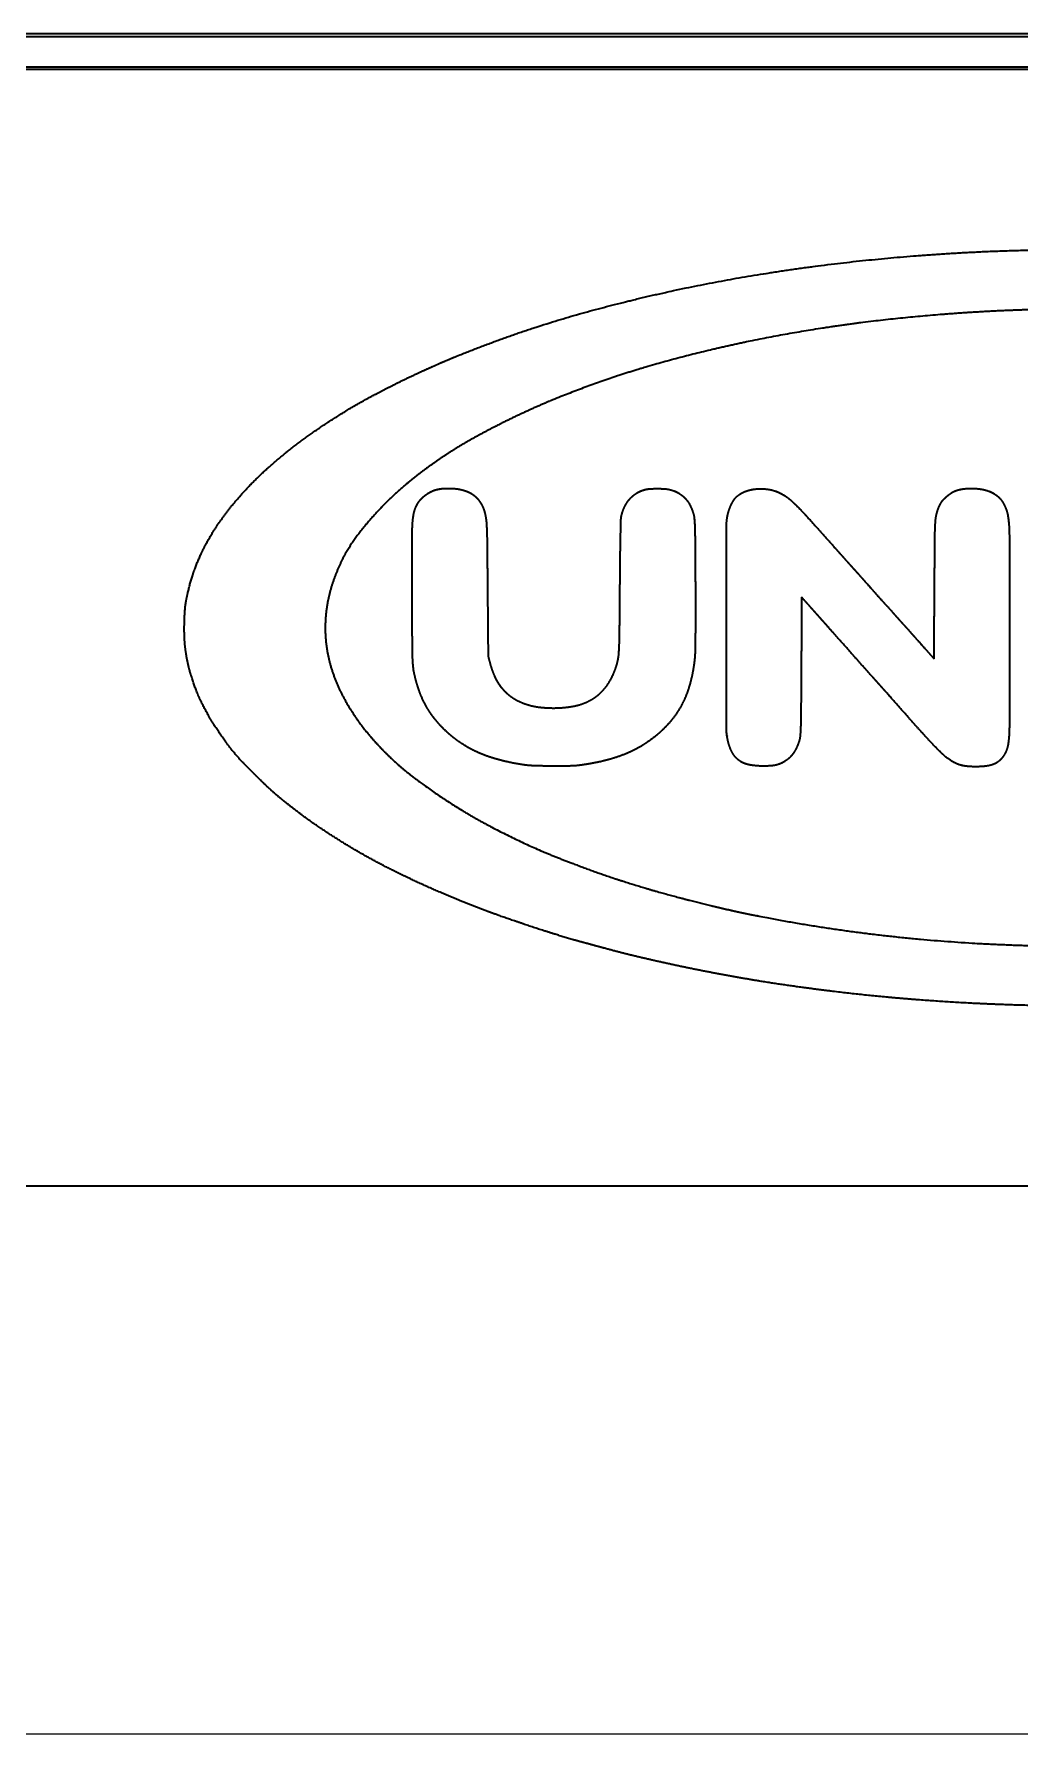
# Model space of a CAD drawing. Extents: x 5809 to 10669, y -850 to 3566.
# Drawn here: x 8700.2 to 8797.4, y 1920.8 to 2088.3 of the extents above; entities that cross this region are included whole.
import ezdxf

# ---------------------------------------------------------------- set-up
doc = ezdxf.new("R2010")
doc.units = 0
doc.header["$LTSCALE"] = 5
doc.layers.get('0').update_dxf_attribs({"linetype": 'CONTINUOUS', "lineweight": 0})
doc.layers.add('1', color=7, linetype='CONTINUOUS', true_color=0xffffff)

msp = doc.modelspace()

# ---------------------------------------------------------------- linework, layer by layer
at = {"color": 2, "linetype": 'Continuous'}
msp.add_line((8584.57, 1920.83), (9022.57, 1920.83), dxfattribs=at)
at = {"layer": '1', "color": 7, "linetype": 'Continuous', "lineweight": 35}
for p, q in [((8376.07, 2088.08), (9230.07, 2088.08)), ((9094.06, 2088.33), (8512.08, 2088.33)), ((8512.07, 2085.08), (9230.07, 2085.08)), ((9091.57, 2084.83), (8514.57, 2084.83)), ((8564.57, 1974.83), (9041.57, 1974.83))]:
    msp.add_line(p, q, dxfattribs=at)
for points, weights, knots in [([(8798.37, 1992.61), (8795.52, 1992.68), (8792.67, 1992.8), (8786.98, 1993.17), (8784.15, 1993.41), (8778.52, 1994.02), (8775.72, 1994.39), (8771.51, 1995.03), (8770.09, 1995.27), (8767.18, 1995.8), (8765.68, 1996.09), (8762.74, 1996.71), (8761.29, 1997.03), (8758.59, 1997.67), (8757.33, 1997.99), (8755.93, 1998.38), (8755.78, 1998.42), (8755.47, 1998.5), (8755.31, 1998.55), (8755, 1998.63), (8754.85, 1998.67), (8754.6, 1998.74), (8754.5, 1998.77), (8753.59, 1999.01), (8752.79, 1999.24), (8750.99, 1999.8), (8749.98, 2000.12), (8747.95, 2000.8), (8746.93, 2001.15), (8745.04, 2001.82), (8744.19, 2002.14), (8741.47, 2003.22), (8739.63, 2004), (8736.16, 2005.61), (8734.53, 2006.43), (8731.46, 2008.15), (8730.01, 2009.04), (8727.23, 2010.9), (8725.91, 2011.88), (8724.24, 2013.23), (8723.86, 2013.56), (8723, 2014.36), (8722.52, 2014.82), (8721.59, 2015.75), (8721.13, 2016.21), (8720.37, 2017.01), (8720.07, 2017.35), (8719.14, 2018.52), (8718.54, 2019.36), (8717.47, 2021.03), (8717.01, 2021.86), (8716.24, 2023.52), (8715.93, 2024.35), (8715.43, 2026.05), (8715.25, 2026.91), (8715.09, 2028.16), (8715.06, 2028.54), (8715.03, 2029.38), (8715.03, 2029.84), (8715.05, 2030.76), (8715.07, 2031.21), (8715.14, 2032.02), (8715.19, 2032.37), (8715.43, 2033.53), (8715.64, 2034.34), (8716.16, 2035.9), (8716.47, 2036.65), (8717.19, 2038.14), (8717.61, 2038.88), (8718.57, 2040.35), (8719.11, 2041.09), (8720.73, 2043.1), (8721.87, 2044.3), (8724.48, 2046.65), (8725.93, 2047.81), (8729.1, 2050.05), (8730.81, 2051.14), (8734.48, 2053.19), (8736.41, 2054.17), (8738.87, 2055.29), (8739.35, 2055.5), (8740.14, 2055.85), (8740.44, 2055.99), (8741.02, 2056.23), (8741.3, 2056.35), (8741.97, 2056.62), (8742.36, 2056.78), (8746.65, 2058.49), (8750.62, 2059.83), (8759.07, 2062.15), (8763.52, 2063.17), (8772.77, 2064.88), (8777.57, 2065.56), (8787.38, 2066.56), (8792.38, 2066.88), (8798.29, 2067.04), (8799.19, 2067.06), (8801.02, 2067.09), (8801.96, 2067.09), (8803.83, 2067.09), (8804.76, 2067.09), (8806.55, 2067.07), (8807.42, 2067.05), (8808.28, 2067.03)], [0.500030023501, 0.499954440929, 0.499954440929, 0.49995378655, 0.49995378655, 0.499950137071, 0.499950137071, 0.499992822743, 0.499992822743, 0.500004164295, 0.500004164295, 0.500003115898, 0.500003115898, 0.499970301115, 0.499970301115, 0.500029866674, 0.500029866674, 0.50002991736, 0.50002991736, 0.500029915221, 0.500029915221, 0.500029255903, 0.500029255903, 0.499957559375, 0.499957559375, 0.500012967337, 0.500012967337, 0.50001300104, 0.50001300104, 0.499982883149, 0.499982883149, 0.499895350758, 0.499895350758, 0.499788136362, 0.499788136362, 0.499748754692, 0.499748754692, 0.499690602823, 0.499690602823, 0.499833736237, 0.499833736237, 0.499991364604, 0.499991364604, 0.499992832701, 0.499992832701, 0.499720633084, 0.499720633084, 0.499579807329, 0.499579807329, 0.49923696025, 0.49923696025, 0.499121990703, 0.499121990703, 0.49904898451, 0.49904898451, 0.499618240184, 0.499618240184, 0.499893792751, 0.499893792751, 0.499893602137, 0.499893602137, 0.499470527557, 0.499470527557, 0.49939602493, 0.49939602493, 0.499308409422, 0.499308409422, 0.499364772767, 0.499364772767, 0.499628701267, 0.499628701267, 0.498948183934, 0.498948183934, 0.499479595212, 0.499479595212, 0.499566136108, 0.499566136108, 0.499720345974, 0.499720345974, 0.500029325773, 0.500029325773, 0.50001945746, 0.50001945746, 0.500015607947, 0.500015607947, 0.500027892083, 0.500027892083, 0.499517935942, 0.499517935942, 0.499721493618, 0.499721493618, 0.499753795481, 0.499753795481, 0.499807092997, 0.499807092997, 0.500021180311, 0.500021180311, 0.500023508589, 0.500023508589, 0.500023403968, 0.500023403968, 0.5000197212, 0.5000197212, 0.500030023501], [0, 0, 0, 0, 0.042203, 0.042203, 0.084215, 0.084215, 0.125895, 0.125895, 0.147125, 0.147125, 0.169683, 0.169683, 0.191565, 0.191565, 0.210708, 0.210708, 0.213015, 0.213015, 0.215477, 0.215477, 0.217737, 0.217737, 0.21935, 0.21935, 0.231588, 0.231588, 0.247231, 0.247231, 0.263232, 0.263232, 0.276713, 0.276713, 0.306332, 0.306332, 0.333178, 0.333178, 0.358242, 0.358242, 0.382517, 0.382517, 0.389938, 0.389938, 0.399726, 0.399726, 0.40934, 0.40934, 0.416002, 0.416002, 0.431259, 0.431259, 0.445121, 0.445121, 0.458167, 0.458167, 0.471022, 0.471022, 0.476607, 0.476607, 0.483333, 0.483333, 0.489949, 0.489949, 0.495153, 0.495153, 0.507278, 0.507278, 0.519129, 0.519129, 0.53138, 0.53138, 0.544697, 0.544697, 0.568724, 0.568724, 0.595585, 0.595585, 0.624917, 0.624917, 0.656271, 0.656271, 0.663934, 0.663934, 0.668677, 0.668677, 0.673052, 0.673052, 0.679129, 0.679129, 0.739708, 0.739708, 0.805585, 0.805585, 0.875403, 0.875403, 0.947725, 0.947725, 0.960596, 0.960596, 0.974141, 0.974141, 0.987548, 0.987548, 1, 1, 1, 1]), ([(8797.48, 2061.13), (8798.16, 2061.15), (8798.83, 2061.17), (8801.22, 2061.15), (8802.93, 2061.14), (8806.37, 2061.12), (8808.1, 2061.1), (8810.4, 2061.07), (8810.97, 2061.05), (8812.75, 2060.94), (8813.95, 2060.87), (8816.15, 2060.71), (8817.15, 2060.63), (8819.03, 2060.47), (8819.92, 2060.39), (8821.7, 2060.2), (8822.59, 2060.1), (8826.95, 2059.57), (8830.4, 2059.03), (8837.08, 2057.75), (8840.3, 2057), (8846.45, 2055.3), (8849.38, 2054.35), (8854.89, 2052.31), (8857.46, 2051.18), (8860.37, 2049.71), (8860.77, 2049.51), (8861.63, 2049.05), (8862.08, 2048.8), (8862.96, 2048.31), (8863.38, 2048.07), (8864.08, 2047.66), (8864.35, 2047.49), (8865.42, 2046.8), (8866.21, 2046.27), (8867.63, 2045.26), (8868.26, 2044.79), (8869.45, 2043.83), (8870, 2043.35), (8871.08, 2042.34), (8871.62, 2041.81), (8872.65, 2040.72), (8873.14, 2040.15), (8874.03, 2039), (8874.44, 2038.43), (8875.17, 2037.25), (8875.49, 2036.66), (8876.06, 2035.47), (8876.31, 2034.86), (8876.64, 2033.85), (8876.76, 2033.45), (8876.95, 2032.74), (8877.02, 2032.41), (8877.12, 2031.75), (8877.15, 2031.41), (8877.19, 2030.61), (8877.2, 2030.15), (8877.19, 2029.34), (8877.19, 2028.99), (8877.18, 2028.45), (8877.17, 2028.26), (8877.14, 2027.9), (8877.12, 2027.74), (8877.05, 2027.36), (8877, 2027.15), (8876.75, 2026.07), (8876.47, 2025.21), (8876.13, 2024.38), (8875.78, 2023.54), (8875.37, 2022.73), (8874.38, 2021.13), (8873.82, 2020.34), (8872.51, 2018.78), (8871.79, 2017.99), (8870.18, 2016.44), (8869.29, 2015.68), (8867.38, 2014.19), (8866.36, 2013.47), (8864.17, 2012.04), (8863, 2011.35), (8860.53, 2010), (8859.22, 2009.34), (8856.47, 2008.05), (8855.02, 2007.43), (8851.98, 2006.24), (8850.39, 2005.67), (8847.09, 2004.58), (8845.38, 2004.06), (8841.88, 2003.09), (8840.08, 2002.63), (8833.3, 2001.08), (8828.27, 2000.21), (8817.85, 1998.99), (8812.48, 1998.62), (8801.65, 1998.37), (8796.2, 1998.5), (8785.5, 1999.25), (8780.25, 1999.88), (8774.88, 2000.81), (8774.72, 2000.84), (8774.39, 2000.89), (8774.23, 2000.92), (8773.93, 2000.98), (8773.8, 2001), (8773.59, 2001.04), (8773.51, 2001.05), (8773.37, 2001.08), (8773.3, 2001.1), (8773.12, 2001.13), (8773, 2001.16), (8772.75, 2001.2), (8772.62, 2001.23), (8772.35, 2001.28), (8772.22, 2001.3), (8771.13, 2001.51), (8770.17, 2001.7), (8768.12, 2002.16), (8767.03, 2002.42), (8764.81, 2002.97), (8763.69, 2003.26), (8761.54, 2003.85), (8760.51, 2004.15), (8756.55, 2005.37), (8753.67, 2006.4), (8748.28, 2008.64), (8745.79, 2009.87), (8741.25, 2012.47), (8739.22, 2013.84), (8737.29, 2015.35), (8735.64, 2016.64), (8734.16, 2018.11), (8732.85, 2019.74), (8732, 2020.81), (8731.25, 2021.95), (8730.61, 2023.16), (8730.03, 2024.26), (8729.59, 2025.43), (8729.29, 2026.64), (8729.01, 2027.8), (8728.89, 2028.98), (8728.92, 2030.16), (8728.95, 2031.36), (8729.13, 2032.54), (8729.47, 2033.69), (8730.02, 2035.59), (8730.91, 2037.36), (8732.1, 2038.94), (8733.5, 2040.78), (8735.1, 2042.46), (8736.87, 2043.94), (8738.96, 2045.69), (8741.21, 2047.23), (8743.59, 2048.54), (8746.33, 2050.06), (8749.15, 2051.4), (8755.3, 2053.87), (8758.61, 2054.99), (8765.61, 2056.94), (8769.3, 2057.8), (8776.96, 2059.24), (8780.93, 2059.83), (8789.1, 2060.69), (8793.29, 2060.99), (8797.48, 2061.13)], [0.500157034642, 0.500092889428, 0.500092889428, 0.500156542567, 0.500156542567, 0.500156670447, 0.500156670447, 0.50005351714, 0.50005351714, 0.500153712399, 0.500153712399, 0.500146671973, 0.500146671973, 0.50014348262, 0.50014348262, 0.500143228926, 0.500143228926, 0.499966645085, 0.499966645085, 0.499890070941, 0.499890070941, 0.499849972728, 0.499849972728, 0.499627091984, 0.499627091984, 0.500131127321, 0.500131127321, 0.500145808234, 0.500145808234, 0.50014649775, 0.50014649775, 0.500047569593, 0.500047569593, 0.500097309707, 0.500097309707, 0.499984497395, 0.499984497395, 0.499943596309, 0.499943596309, 0.499979203411, 0.499979203411, 0.4998189096, 0.4998189096, 0.499675398445, 0.499675398445, 0.499624158782, 0.499624158782, 0.499511447573, 0.499511447573, 0.500017008034, 0.500017008034, 0.499623556101, 0.499623556101, 0.499687530675, 0.499687530675, 0.500072913624, 0.500072913624, 0.500148587776, 0.500148587776, 0.499947229709, 0.499947229709, 0.499757015064, 0.499757015064, 0.500072778777, 0.500072778777, 0.49904828278, 0.49904828278, 0.500157034642, 0.499136931431, 0.499136931431, 0.499271663627, 0.499271663627, 0.499662531504, 0.499662531504, 0.499696432212, 0.499696432212, 0.499861025559, 0.499861025559, 0.499903707319, 0.499903707319, 0.499997454828, 0.499997454828, 0.499982238332, 0.499982238332, 0.500043396308, 0.500043396308, 0.500054296498, 0.500054296498, 0.500074597507, 0.500074597507, 0.499655797189, 0.499655797189, 0.499793699165, 0.499793699165, 0.4998007877, 0.4998007877, 0.499729536603, 0.499729536603, 0.500156435318, 0.500156435318, 0.500156300812, 0.500156300812, 0.500156404589, 0.500156404589, 0.50013743034, 0.50013743034, 0.50015032488, 0.50015032488, 0.500156654506, 0.500156654506, 0.500156633065, 0.500156633065, 0.500156642326, 0.500156642326, 0.500099237437, 0.500099237437, 0.500132496936, 0.500132496936, 0.500133323127, 0.500133323127, 0.500120112773, 0.500120112773, 0.499776676003, 0.499776676003, 0.499480123441, 0.499480123441, 0.499296370468, 0.499296370468, 0.500157034642, 0.497917649008, 0.497917649008, 0.500157034642, 0.498685529313, 0.498685529313, 0.500157034642, 0.497593687155, 0.497593687155, 0.500157034642, 0.497251529565, 0.497251529565, 0.500157034642, 0.497410939772, 0.497410939772, 0.500157034642, 0.494605365868, 0.494605365868, 0.500157034642, 0.498019896791, 0.498019896791, 0.500157034642, 0.49865079626, 0.49865079626, 0.500157034642, 0.499507338711, 0.499507338711, 0.499663510549, 0.499663510549, 0.499850744442, 0.499850744442, 0.499884575698, 0.499884575698, 0.499947655119, 0.499947655119, 0.500157034642], [0, 0, 0, 0, 0.005686, 0.005686, 0.020099, 0.020099, 0.034681, 0.034681, 0.039499, 0.039499, 0.049687, 0.049687, 0.058096, 0.058096, 0.06565, 0.06565, 0.073182, 0.073182, 0.10267, 0.10267, 0.130554, 0.130554, 0.1565, 0.1565, 0.180203, 0.180203, 0.184015, 0.184015, 0.188401, 0.188401, 0.192508, 0.192508, 0.195241, 0.195241, 0.203261, 0.203261, 0.209971, 0.209971, 0.216148, 0.216148, 0.222519, 0.222519, 0.228862, 0.228862, 0.234846, 0.234846, 0.240559, 0.240559, 0.246098, 0.246098, 0.249609, 0.249609, 0.252411, 0.252411, 0.255329, 0.255329, 0.259246, 0.259246, 0.2622, 0.2622, 0.263859, 0.263859, 0.265267, 0.265267, 0.267104, 0.267104, 0.274775, 0.274775, 0.274775, 0.282569, 0.282569, 0.290873, 0.290873, 0.300039, 0.300039, 0.310066, 0.310066, 0.320871, 0.320871, 0.332539, 0.332539, 0.345148, 0.345148, 0.358713, 0.358713, 0.373293, 0.373293, 0.388669, 0.388669, 0.404623, 0.404623, 0.448646, 0.448646, 0.495137, 0.495137, 0.54218, 0.54218, 0.58785, 0.58785, 0.589308, 0.589308, 0.590717, 0.590717, 0.59192, 0.59192, 0.592565, 0.592565, 0.593177, 0.593177, 0.594196, 0.594196, 0.595366, 0.595366, 0.596542, 0.596542, 0.604976, 0.604976, 0.614713, 0.614713, 0.62473, 0.62473, 0.634034, 0.634034, 0.660512, 0.660512, 0.684583, 0.684583, 0.705835, 0.705835, 0.705835, 0.723985, 0.723985, 0.723985, 0.73592, 0.73592, 0.73592, 0.746841, 0.746841, 0.746841, 0.75728, 0.75728, 0.75728, 0.767877, 0.767877, 0.767877, 0.785479, 0.785479, 0.785479, 0.806311, 0.806311, 0.806311, 0.830901, 0.830901, 0.830901, 0.859279, 0.859279, 0.890965, 0.890965, 0.925307, 0.925307, 0.961825, 0.961825, 1, 1, 1, 1]), ([(8744.96, 2027.02), (8745.03, 2026.75), (8745.1, 2026.48), (8745.29, 2025.8), (8745.43, 2025.4), (8745.61, 2025.01), (8745.77, 2024.66), (8745.97, 2024.33), (8746.2, 2024.02), (8746.42, 2023.73), (8746.68, 2023.47), (8746.96, 2023.23), (8747.25, 2023), (8747.57, 2022.79), (8747.9, 2022.62), (8748.12, 2022.52), (8748.34, 2022.42), (8748.8, 2022.26), (8749.03, 2022.19), (8749.52, 2022.07), (8749.78, 2022.03), (8750.33, 2021.96), (8750.62, 2021.94), (8751.77, 2021.89), (8752.62, 2021.95), (8753.45, 2022.11), (8754.16, 2022.25), (8754.82, 2022.52), (8755.42, 2022.92), (8755.99, 2023.3), (8756.47, 2023.79), (8756.83, 2024.37), (8757.23, 2025.01), (8757.52, 2025.71), (8757.71, 2026.44), (8757.76, 2026.66), (8757.8, 2026.87), (8757.85, 2027.39), (8757.87, 2027.68), (8757.9, 2028.5), (8757.91, 2029.02), (8757.93, 2030.97), (8757.94, 2032.4), (8757.96, 2034.91), (8757.97, 2035.99), (8757.99, 2037.75), (8758, 2038.42), (8758.03, 2039.57), (8758.04, 2040.04), (8758.05, 2040.5), (8758.06, 2040.64), (8758.08, 2040.77), (8758.11, 2040.91), (8758.18, 2041.19), (8758.28, 2041.47), (8758.41, 2041.74), (8758.53, 2041.99), (8758.67, 2042.22), (8758.84, 2042.43), (8759.01, 2042.63), (8759.2, 2042.81), (8759.41, 2042.96), (8759.62, 2043.12), (8759.85, 2043.24), (8760.09, 2043.33), (8760.2, 2043.37), (8760.3, 2043.4), (8760.51, 2043.46), (8760.61, 2043.48), (8760.82, 2043.51), (8760.95, 2043.52), (8761.25, 2043.53), (8761.44, 2043.53), (8761.82, 2043.53), (8762.01, 2043.53), (8762.32, 2043.52), (8762.44, 2043.51), (8762.67, 2043.48), (8762.77, 2043.46), (8762.99, 2043.4), (8763.1, 2043.37), (8763.46, 2043.24), (8763.69, 2043.12), (8763.9, 2042.98), (8764.11, 2042.84), (8764.29, 2042.68), (8764.45, 2042.49), (8764.62, 2042.29), (8764.76, 2042.07), (8764.88, 2041.84), (8765.01, 2041.56), (8765.12, 2041.28), (8765.2, 2040.99), (8765.25, 2040.83), (8765.27, 2040.67), (8765.28, 2040.5), (8765.3, 2040.18), (8765.32, 2039.86), (8765.34, 2038.99), (8765.35, 2038.44), (8765.36, 2036.65), (8765.37, 2035.41), (8765.38, 2033.25), (8765.38, 2032.33), (8765.38, 2030.69), (8765.38, 2029.97), (8765.37, 2028.7), (8765.36, 2028.15), (8765.35, 2027.37), (8765.34, 2027.13), (8765.23, 2025.99), (8765.07, 2025.1), (8764.82, 2024.22), (8764.6, 2023.43), (8764.28, 2022.67), (8763.88, 2021.96), (8763.48, 2021.27), (8763, 2020.63), (8762.44, 2020.06), (8761.86, 2019.45), (8761.21, 2018.92), (8760.5, 2018.45), (8760.08, 2018.17), (8759.64, 2017.92), (8758.71, 2017.47), (8758.22, 2017.27), (8757.17, 2016.92), (8756.62, 2016.76), (8755.44, 2016.5), (8754.81, 2016.39), (8753.8, 2016.24), (8753.42, 2016.21), (8752.44, 2016.19), (8751.85, 2016.18), (8750.65, 2016.19), (8750.05, 2016.21), (8749.06, 2016.24), (8748.68, 2016.28), (8747.49, 2016.46), (8746.7, 2016.63), (8745.21, 2017.04), (8744.53, 2017.28), (8743.87, 2017.58), (8743.26, 2017.86), (8742.67, 2018.2), (8742.11, 2018.58), (8741.57, 2018.96), (8741.05, 2019.39), (8740.58, 2019.86), (8740.21, 2020.23), (8739.87, 2020.62), (8739.25, 2021.43), (8738.99, 2021.85), (8738.75, 2022.29), (8738.52, 2022.74), (8738.31, 2023.2), (8737.97, 2024.21), (8737.81, 2024.76), (8737.64, 2025.55), (8737.6, 2025.79), (8737.55, 2026.35), (8737.53, 2026.66), (8737.51, 2027.52), (8737.5, 2028.06), (8737.49, 2030.13), (8737.48, 2031.64), (8737.47, 2034.83), (8737.47, 2036.5), (8737.47, 2038.79), (8737.48, 2039.41), (8737.53, 2040.38), (8737.58, 2040.73), (8737.64, 2041.07), (8737.7, 2041.35), (8737.79, 2041.62), (8737.92, 2041.87), (8738.02, 2042.08), (8738.15, 2042.26), (8738.3, 2042.44), (8738.45, 2042.61), (8738.62, 2042.77), (8738.81, 2042.91), (8739, 2043.05), (8739.21, 2043.17), (8739.43, 2043.27), (8739.64, 2043.37), (8739.86, 2043.44), (8740.1, 2043.48), (8740.26, 2043.51), (8740.42, 2043.54), (8740.79, 2043.56), (8740.99, 2043.56), (8741.39, 2043.55), (8741.59, 2043.54), (8741.95, 2043.51), (8742.11, 2043.48), (8742.27, 2043.44)], [0.500876004225, 0.500876004225, 0.500876004225, 0.499766907699, 0.499766907699, 0.500876004225, 0.498823233688, 0.498823233688, 0.500876004225, 0.498563951039, 0.498563951039, 0.500876004225, 0.498859048262, 0.498859048262, 0.500876004225, 0.500277531652, 0.500277531652, 0.500298625784, 0.500298625784, 0.500385646663, 0.500385646663, 0.500637305097, 0.500637305097, 0.498560196819, 0.498560196819, 0.500876004225, 0.494362147278, 0.494362147278, 0.500876004225, 0.493302257839, 0.493302257839, 0.500876004225, 0.496878638313, 0.496878638313, 0.500876004225, 0.499940077562, 0.499940077562, 0.500701086318, 0.500701086318, 0.500853847808, 0.500853847808, 0.50087588473, 0.50087588473, 0.500875606206, 0.500875606206, 0.500870407132, 0.500870407132, 0.500872154313, 0.500872154313, 0.500876004225, 0.498938918649, 0.498938918649, 0.500876004225, 0.499339701202, 0.499339701202, 0.500876004225, 0.498349076498, 0.498349076498, 0.500876004225, 0.498023239817, 0.498023239817, 0.500876004225, 0.498028788374, 0.498028788374, 0.500876004225, 0.500463292049, 0.500463292049, 0.500122671919, 0.500122671919, 0.500473413464, 0.500473413464, 0.500842501382, 0.500842501382, 0.500841183243, 0.500841183243, 0.500455124715, 0.500455124715, 0.50014061212, 0.50014061212, 0.500568958999, 0.500568958999, 0.498470387772, 0.498470387772, 0.500876004225, 0.497621792575, 0.497621792575, 0.500876004225, 0.4981151333, 0.4981151333, 0.500876004225, 0.499731336091, 0.499731336091, 0.500876004225, 0.498874800899, 0.498874800899, 0.500876004225, 0.500819348254, 0.500819348254, 0.500860898456, 0.500860898456, 0.500875802205, 0.500875802205, 0.50087524105, 0.50087524105, 0.500872798312, 0.500872798312, 0.500873216795, 0.500873216795, 0.500634647747, 0.500634647747, 0.499509920182, 0.499509920182, 0.500876004225, 0.498382217905, 0.498382217905, 0.500876004225, 0.498192259647, 0.498192259647, 0.500876004225, 0.498935407594, 0.498935407594, 0.500876004225, 0.500115264507, 0.500115264507, 0.500278130457, 0.500278130457, 0.500377369253, 0.500377369253, 0.500618919177, 0.500618919177, 0.500311419167, 0.500311419167, 0.500833126536, 0.500833126536, 0.500832514391, 0.500832514391, 0.500352010203, 0.500352010203, 0.500326942123, 0.500326942123, 0.49979109951, 0.49979109951, 0.500876004225, 0.499592415013, 0.499592415013, 0.500876004225, 0.499493853937, 0.499493853937, 0.500876004225, 0.500103927005, 0.500103927005, 0.499782166536, 0.499782166536, 0.500876004225, 0.499853600545, 0.499853600545, 0.500330531817, 0.500330531817, 0.500221789354, 0.500221789354, 0.500706616751, 0.500706616751, 0.500855292802, 0.500855292802, 0.500875898437, 0.500875898437, 0.500875382321, 0.500875382321, 0.500768543815, 0.500768543815, 0.500016591385, 0.500016591385, 0.500876004225, 0.497732016869, 0.497732016869, 0.500876004225, 0.49837352601, 0.49837352601, 0.500876004225, 0.498848439247, 0.498848439247, 0.500876004225, 0.498904027614, 0.498904027614, 0.500876004225, 0.498774970375, 0.498774970375, 0.500876004225, 0.500118680892, 0.500118680892, 0.50062278085, 0.50062278085, 0.50062272886, 0.50062272886, 0.50011247178, 0.50011247178, 0.500876004225], [0, 0, 0, 0, 0.008148, 0.008148, 0.020474, 0.020474, 0.020474, 0.031559, 0.031559, 0.031559, 0.04208, 0.04208, 0.04208, 0.052797, 0.052797, 0.052797, 0.059711, 0.059711, 0.066657, 0.066657, 0.074095, 0.074095, 0.08248, 0.08248, 0.106606, 0.106606, 0.106606, 0.126691, 0.126691, 0.126691, 0.145513, 0.145513, 0.145513, 0.166225, 0.166225, 0.166225, 0.172255, 0.172255, 0.180276, 0.180276, 0.194506, 0.194506, 0.233565, 0.233565, 0.262962, 0.262962, 0.28142, 0.28142, 0.29418, 0.29418, 0.29418, 0.297864, 0.297864, 0.297864, 0.305903, 0.305903, 0.305903, 0.313271, 0.313271, 0.313271, 0.320243, 0.320243, 0.320243, 0.327178, 0.327178, 0.327178, 0.330122, 0.330122, 0.332782, 0.332782, 0.336, 0.336, 0.340972, 0.340972, 0.346005, 0.346005, 0.349257, 0.349257, 0.352009, 0.352009, 0.355191, 0.355191, 0.362003, 0.362003, 0.362003, 0.368443, 0.368443, 0.368443, 0.37525, 0.37525, 0.37525, 0.383112, 0.383112, 0.383112, 0.387433, 0.387433, 0.387433, 0.395689, 0.395689, 0.409954, 0.409954, 0.441959, 0.441959, 0.465753, 0.465753, 0.484403, 0.484403, 0.498605, 0.498605, 0.504736, 0.504736, 0.528131, 0.528131, 0.528131, 0.549202, 0.549202, 0.549202, 0.569574, 0.569574, 0.569574, 0.590981, 0.590981, 0.590981, 0.603858, 0.603858, 0.617245, 0.617245, 0.631743, 0.631743, 0.647929, 0.647929, 0.657548, 0.657548, 0.672667, 0.672667, 0.687812, 0.687812, 0.6976, 0.6976, 0.718077, 0.718077, 0.736318, 0.736318, 0.736318, 0.753269, 0.753269, 0.753269, 0.769968, 0.769968, 0.769968, 0.783052, 0.783052, 0.795374, 0.795374, 0.795374, 0.808006, 0.808006, 0.822017, 0.822017, 0.828165, 0.828165, 0.835889, 0.835889, 0.84943, 0.84943, 0.887073, 0.887073, 0.928517, 0.928517, 0.94386, 0.94386, 0.952612, 0.952612, 0.952612, 0.959609, 0.959609, 0.959609, 0.965162, 0.965162, 0.965162, 0.970886, 0.970886, 0.970886, 0.976665, 0.976665, 0.976665, 0.982359, 0.982359, 0.982359, 0.98637, 0.98637, 0.99119, 0.99119, 0.996006, 0.996006, 1, 1, 1, 1]), ([(8775.85, 2032.83), (8775.84, 2030.55), (8775.82, 2028.27), (8775.8, 2024.49), (8775.79, 2022.99), (8775.77, 2020.98), (8775.76, 2020.47), (8775.74, 2019.68), (8775.72, 2019.4), (8775.69, 2019.13), (8775.68, 2018.95), (8775.64, 2018.77), (8775.58, 2018.6), (8775.49, 2018.32), (8775.37, 2018.06), (8775.24, 2017.8), (8775.12, 2017.58), (8774.98, 2017.38), (8774.82, 2017.19), (8774.67, 2017.01), (8774.49, 2016.86), (8774.29, 2016.73), (8774.09, 2016.59), (8773.87, 2016.48), (8773.53, 2016.35), (8773.44, 2016.32), (8773.24, 2016.27), (8773.14, 2016.25), (8772.92, 2016.22), (8772.8, 2016.21), (8772.5, 2016.2), (8772.31, 2016.19), (8771.64, 2016.19), (8771.16, 2016.23), (8770.68, 2016.32), (8770.32, 2016.39), (8769.97, 2016.54), (8769.67, 2016.76), (8769.39, 2016.97), (8769.16, 2017.24), (8769, 2017.55), (8768.8, 2017.94), (8768.66, 2018.34), (8768.57, 2018.77), (8768.48, 2019.18), (8768.44, 2019.59), (8768.44, 2020.02), (8768.43, 2023.3), (8768.43, 2026.59), (8768.43, 2033.16), (8768.43, 2036.44), (8768.44, 2039.73), (8768.44, 2040.15), (8768.48, 2040.56), (8768.57, 2040.97), (8768.61, 2041.15), (8768.66, 2041.32), (8768.79, 2041.67), (8768.86, 2041.85), (8769.03, 2042.18), (8769.12, 2042.34), (8769.22, 2042.48), (8769.3, 2042.6), (8769.39, 2042.7), (8769.5, 2042.79), (8769.72, 2042.98), (8769.97, 2043.12), (8770.24, 2043.23), (8770.55, 2043.35), (8770.87, 2043.43), (8771.19, 2043.48), (8771.54, 2043.52), (8771.88, 2043.53), (8772.23, 2043.5), (8772.57, 2043.48), (8772.9, 2043.41), (8773.23, 2043.3)], [0.500308786101, 0.500308786101, 0.500308786101, 0.500308693291, 0.500308693291, 0.50028619132, 0.50028619132, 0.500119778165, 0.500119778165, 0.500308786101, 0.498130903304, 0.498130903304, 0.500308786101, 0.499336370464, 0.499336370464, 0.500308786101, 0.497856346267, 0.497856346267, 0.500308786101, 0.497449193367, 0.497449193367, 0.500308786101, 0.498362933077, 0.498362933077, 0.499810533719, 0.499810533719, 0.499602459544, 0.499602459544, 0.499938022844, 0.499938022844, 0.50027467559, 0.50027467559, 0.498692306077, 0.498692306077, 0.500308786101, 0.492367842893, 0.492367842893, 0.500308786101, 0.490884598047, 0.490884598047, 0.500308786101, 0.49748975509, 0.49748975509, 0.500308786101, 0.498549261579, 0.498549261579, 0.500308786101, 0.500308666176, 0.500308666176, 0.500308667867, 0.500308667867, 0.500308786101, 0.498519655543, 0.498519655543, 0.500308786101, 0.499431471564, 0.499431471564, 0.499726799782, 0.499726799782, 0.499690598994, 0.499690598994, 0.500308786101, 0.49716590453, 0.49716590453, 0.500308786101, 0.495719240799, 0.495719240799, 0.500308786101, 0.498046049091, 0.498046049091, 0.500308786101, 0.498262167062, 0.498262167062, 0.500308786101, 0.498059866204, 0.498059866204, 0.500308786101], [0, 0, 0, 0, 0.138004, 0.138004, 0.228633, 0.228633, 0.259684, 0.259684, 0.276468, 0.276468, 0.276468, 0.287387, 0.287387, 0.287387, 0.304751, 0.304751, 0.304751, 0.319564, 0.319564, 0.319564, 0.333483, 0.333483, 0.333483, 0.348256, 0.348256, 0.354463, 0.354463, 0.360312, 0.360312, 0.367487, 0.367487, 0.378363, 0.378363, 0.406924, 0.406924, 0.406924, 0.428478, 0.428478, 0.428478, 0.448584, 0.448584, 0.448584, 0.47295, 0.47295, 0.47295, 0.496608, 0.496608, 0.496608, 0.681554, 0.681554, 0.866574, 0.866574, 0.866574, 0.88997, 0.88997, 0.88997, 0.900084, 0.900084, 0.9109, 0.9109, 0.920916, 0.920916, 0.920916, 0.928476, 0.928476, 0.928476, 0.944575, 0.944575, 0.944575, 0.962578, 0.962578, 0.962578, 0.981476, 0.981476, 0.981476, 1, 1, 1, 1]), ([(8788.89, 2026.77), (8788.91, 2029.09), (8788.92, 2031.4), (8788.95, 2035.41), (8788.96, 2037.11), (8788.98, 2039.3), (8789, 2039.8), (8789.03, 2040.3), (8789.05, 2040.59), (8789.1, 2040.88), (8789.18, 2041.16), (8789.25, 2041.44), (8789.36, 2041.71), (8789.49, 2041.97), (8789.56, 2042.11), (8789.65, 2042.25), (8789.75, 2042.37), (8789.87, 2042.51), (8790, 2042.64), (8790.28, 2042.88), (8790.43, 2043), (8790.59, 2043.1), (8790.73, 2043.19), (8790.87, 2043.26), (8791.03, 2043.32), (8791.29, 2043.42), (8791.55, 2043.48), (8791.82, 2043.51), (8792.14, 2043.55), (8792.45, 2043.56), (8792.77, 2043.55), (8793.08, 2043.54), (8793.4, 2043.51), (8793.71, 2043.45), (8793.98, 2043.39), (8794.24, 2043.31), (8794.49, 2043.2), (8794.64, 2043.13), (8794.79, 2043.04), (8794.93, 2042.95), (8795.07, 2042.86), (8795.19, 2042.76), (8795.3, 2042.64), (8795.42, 2042.53), (8795.52, 2042.4), (8795.61, 2042.27), (8795.7, 2042.12), (8795.79, 2041.97), (8795.86, 2041.81), (8796, 2041.51), (8796.1, 2041.19), (8796.16, 2040.87), (8796.23, 2040.45), (8796.27, 2040.04), (8796.32, 2038.85), (8796.33, 2038.08), (8796.34, 2034.71), (8796.34, 2032.11), (8796.34, 2026.95), (8796.34, 2024.37), (8796.33, 2021.04), (8796.32, 2020.27), (8796.28, 2019.11), (8796.24, 2018.71), (8796.18, 2018.31), (8796.13, 2018.02), (8796.04, 2017.75), (8795.91, 2017.5), (8795.79, 2017.26), (8795.63, 2017.04), (8795.45, 2016.84), (8795.29, 2016.67), (8795.1, 2016.53), (8794.88, 2016.43), (8794.63, 2016.31), (8794.37, 2016.24), (8794.1, 2016.2), (8793.74, 2016.15), (8793.37, 2016.13), (8792.72, 2016.13), (8792.44, 2016.14), (8791.95, 2016.19), (8791.73, 2016.23), (8791.51, 2016.29), (8791.31, 2016.35), (8791.12, 2016.42), (8790.93, 2016.52), (8790.72, 2016.63), (8790.52, 2016.75), (8790.06, 2017.08), (8789.82, 2017.28), (8789.24, 2017.86), (8788.88, 2018.22), (8787.99, 2019.18), (8787.44, 2019.78), (8785.85, 2021.57), (8784.81, 2022.75), (8783.69, 2024.02), (8783.61, 2024.11), (8783.44, 2024.3), (8783.35, 2024.4), (8783.18, 2024.59), (8783.1, 2024.68), (8782.95, 2024.84), (8782.89, 2024.91), (8782.7, 2025.13), (8782.57, 2025.27), (8782.05, 2025.86), (8781.66, 2026.29), (8780.81, 2027.25), (8780.35, 2027.77), (8779.36, 2028.88), (8778.84, 2029.47), (8778.25, 2030.14), (8778.18, 2030.22), (8778.04, 2030.37), (8777.97, 2030.45), (8777.84, 2030.59), (8777.79, 2030.66), (8777.69, 2030.76), (8777.66, 2030.8), (8777.6, 2030.87), (8777.56, 2030.91), (8777.44, 2031.05), (8777.36, 2031.14), (8777.18, 2031.34), (8777.08, 2031.46), (8776.87, 2031.69), (8776.76, 2031.81), (8776.39, 2032.23), (8776.12, 2032.53), (8775.85, 2032.83)], [0.500308786101, 0.500308786101, 0.500308786101, 0.500308493758, 0.500308493758, 0.500169489001, 0.500169489001, 0.500308786101, 0.498659026672, 0.498659026672, 0.500308786101, 0.498594154565, 0.498594154565, 0.500308786101, 0.498008011478, 0.498008011478, 0.500308786101, 0.499385198967, 0.499385198967, 0.499399362414, 0.499399362414, 0.500308786101, 0.498429720297, 0.498429720297, 0.500308786101, 0.497957935999, 0.497957935999, 0.500308786101, 0.499295130089, 0.499295130089, 0.500308786101, 0.499296738004, 0.499296738004, 0.500308786101, 0.498005282499, 0.498005282499, 0.500308786101, 0.49916794712, 0.49916794712, 0.500308786101, 0.498679586566, 0.498679586566, 0.500308786101, 0.498724277117, 0.498724277117, 0.500308786101, 0.499319576825, 0.499319576825, 0.500308786101, 0.497471542032, 0.497471542032, 0.500308786101, 0.49958361115, 0.49958361115, 0.500251132691, 0.500251132691, 0.500308656954, 0.500308656954, 0.500308676142, 0.500308676142, 0.500259544366, 0.500259544366, 0.499704352063, 0.499704352063, 0.500308786101, 0.495970527267, 0.495970527267, 0.500308786101, 0.497319408939, 0.497319408939, 0.500308786101, 0.494147652333, 0.494147652333, 0.500308786101, 0.496255163792, 0.496255163792, 0.500308786101, 0.499662671508, 0.499662671508, 0.499933546787, 0.499933546787, 0.49889012729, 0.49889012729, 0.500308786101, 0.498624475855, 0.498624475855, 0.500308786101, 0.499526813596, 0.499526813596, 0.499221835338, 0.499221835338, 0.500229205187, 0.500229205187, 0.500285035561, 0.500285035561, 0.500308144131, 0.500308144131, 0.500308312042, 0.500308312042, 0.500308517118, 0.500308517118, 0.500308511155, 0.500308511155, 0.500307320983, 0.500307320983, 0.500305120968, 0.500305120968, 0.500308771686, 0.500308771686, 0.500308755551, 0.500308755551, 0.500308771091, 0.500308771091, 0.500308781281, 0.500308781281, 0.500308780331, 0.500308780331, 0.500308781051, 0.500308781051, 0.50030864556, 0.50030864556, 0.500308696252, 0.500308696252, 0.500308785137, 0.500308785137, 0.500308784627, 0.500308784627, 0.500308785137, 0.500308785137, 0.500308786101, 0.500308786101, 0.500308786101], [0, 0, 0, 0, 0.097483, 0.097483, 0.169049, 0.169049, 0.190022, 0.190022, 0.190022, 0.20231, 0.20231, 0.20231, 0.214479, 0.214479, 0.214479, 0.221084, 0.221084, 0.221084, 0.22876, 0.22876, 0.236521, 0.236521, 0.236521, 0.243374, 0.243374, 0.243374, 0.254652, 0.254652, 0.254652, 0.267596, 0.267596, 0.267596, 0.280531, 0.280531, 0.280531, 0.291761, 0.291761, 0.291761, 0.298672, 0.298672, 0.298672, 0.305165, 0.305165, 0.305165, 0.31171, 0.31171, 0.31171, 0.318774, 0.318774, 0.318774, 0.3321, 0.3321, 0.3321, 0.348836, 0.348836, 0.379768, 0.379768, 0.48378, 0.48378, 0.586825, 0.586825, 0.617456, 0.617456, 0.633575, 0.633575, 0.633575, 0.644993, 0.644993, 0.644993, 0.655557, 0.655557, 0.655557, 0.664827, 0.664827, 0.664827, 0.675301, 0.675301, 0.675301, 0.689589, 0.689589, 0.700291, 0.700291, 0.708819, 0.708819, 0.708819, 0.716836, 0.716836, 0.716836, 0.72593, 0.72593, 0.738069, 0.738069, 0.757273, 0.757273, 0.788355, 0.788355, 0.848428, 0.848428, 0.853022, 0.853022, 0.858072, 0.858072, 0.86282, 0.86282, 0.866387, 0.866387, 0.873892, 0.873892, 0.896041, 0.896041, 0.922724, 0.922724, 0.952788, 0.952788, 0.956823, 0.956823, 0.960744, 0.960744, 0.964101, 0.964101, 0.965943, 0.965943, 0.967975, 0.967975, 0.972756, 0.972756, 0.978452, 0.978452, 0.98459, 0.98459, 1, 1, 1, 1]), ([(8742.27, 2043.44), (8742.52, 2043.39), (8742.75, 2043.31), (8742.98, 2043.21), (8743.18, 2043.13), (8743.37, 2043.02), (8743.54, 2042.89), (8743.71, 2042.76), (8743.86, 2042.62), (8743.99, 2042.45), (8744.13, 2042.27), (8744.25, 2042.08), (8744.36, 2041.88), (8744.49, 2041.63), (8744.58, 2041.36), (8744.65, 2041.08), (8744.72, 2040.78), (8744.77, 2040.47), (8744.83, 2039.61), (8744.85, 2039.07), (8744.87, 2036.92), (8744.89, 2035.32), (8744.92, 2031.48), (8744.94, 2029.25), (8744.96, 2027.02)], [0.500876004225, 0.499707998592, 0.499707998592, 0.500876004225, 0.498364411939, 0.498364411939, 0.500876004225, 0.49815001611, 0.49815001611, 0.500876004225, 0.499178264818, 0.499178264818, 0.500876004225, 0.498621833211, 0.498621833211, 0.500876004225, 0.499673203319, 0.499673203319, 0.500749453311, 0.500749453311, 0.500875520578, 0.500875520578, 0.500876004225, 0.500876004225, 0.500876004225], [0, 0, 0, 0, 0.042759, 0.042759, 0.042759, 0.080227, 0.080227, 0.080227, 0.116375, 0.116375, 0.116375, 0.155329, 0.155329, 0.155329, 0.20351, 0.20351, 0.20351, 0.256849, 0.256849, 0.348747, 0.348747, 0.6216, 0.6216, 1, 1, 1, 1]), ([(8773.23, 2043.3), (8773.31, 2043.27), (8773.39, 2043.24), (8773.56, 2043.17), (8773.65, 2043.12), (8773.85, 2043.03), (8773.94, 2042.97), (8774.12, 2042.87), (8774.21, 2042.82), (8774.5, 2042.63), (8774.69, 2042.47), (8775.12, 2042.08), (8775.36, 2041.85), (8775.96, 2041.22), (8776.33, 2040.83), (8777.44, 2039.59), (8778.19, 2038.74), (8779.14, 2037.68), (8779.34, 2037.46), (8779.72, 2037.03), (8779.91, 2036.82), (8780.25, 2036.43), (8780.41, 2036.26), (8780.64, 2035.99), (8780.72, 2035.91), (8780.86, 2035.76), (8780.91, 2035.7), (8781.03, 2035.56), (8781.1, 2035.49), (8781.22, 2035.36), (8781.28, 2035.29), (8781.39, 2035.17), (8781.44, 2035.11), (8781.76, 2034.75), (8782.04, 2034.44), (8782.7, 2033.69), (8783.09, 2033.25), (8783.87, 2032.38), (8784.26, 2031.95), (8784.79, 2031.36), (8784.93, 2031.2), (8785.21, 2030.89), (8785.34, 2030.75), (8785.6, 2030.46), (8785.72, 2030.32), (8786.02, 2029.99), (8786.2, 2029.79), (8786.75, 2029.17), (8787.13, 2028.75), (8787.96, 2027.81), (8788.43, 2027.29), (8788.89, 2026.77)], [0.500308786101, 0.4998970713, 0.4998970713, 0.500205419913, 0.500205419913, 0.500207419211, 0.500207419211, 0.50009735351, 0.50009735351, 0.499337793101, 0.499337793101, 0.500116010809, 0.500116010809, 0.500265785771, 0.500265785771, 0.500308003693, 0.500308003693, 0.500308744074, 0.500308744074, 0.500308728048, 0.500308728048, 0.500308741352, 0.500308741352, 0.500306539905, 0.500306539905, 0.500308379209, 0.500308379209, 0.500308585774, 0.500308585774, 0.500308582102, 0.500308582102, 0.500307894661, 0.500307894661, 0.500308489325, 0.500308489325, 0.500308746059, 0.500308746059, 0.500308768159, 0.500308768159, 0.500305787997, 0.500305787997, 0.500308270689, 0.500308270689, 0.500308123019, 0.500308123019, 0.50030861123, 0.50030861123, 0.500308782832, 0.500308782832, 0.500308786101, 0.500308786101, 0.500308786101], [0, 0, 0, 0, 0.011004, 0.011004, 0.024906, 0.024906, 0.039337, 0.039337, 0.052092, 0.052092, 0.085099, 0.085099, 0.128535, 0.128535, 0.199095, 0.199095, 0.347266, 0.347266, 0.386105, 0.386105, 0.422904, 0.422904, 0.453998, 0.453998, 0.469084, 0.469084, 0.480163, 0.480163, 0.49264, 0.49264, 0.504587, 0.504587, 0.513886, 0.513886, 0.568357, 0.568357, 0.645307, 0.645307, 0.72141, 0.72141, 0.749765, 0.749765, 0.775402, 0.775402, 0.799984, 0.799984, 0.835074, 0.835074, 0.908388, 0.908388, 1, 1, 1, 1])]:
    msp.add_rational_spline(points, weights, degree=3, knots=knots, dxfattribs=at)

doc.saveas('drawing.dxf')
